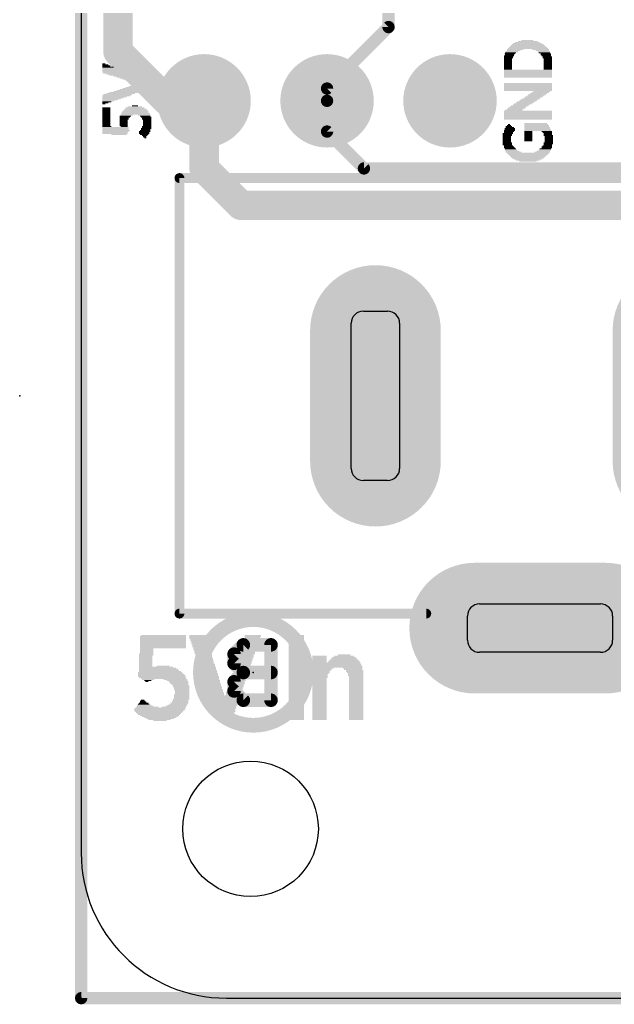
# Model space of a CAD drawing. Extents: x -1.3 to 65.2, y -0.1 to 30.9.
# Drawn here: x -1.27 to 11.01, y -0.13 to 20.22 of the extents above; entities that cross this region are included whole.
import ezdxf

# ---------------------------------------------------------------- set-up
doc = ezdxf.new("R2010")
doc.units = 0
for name, color, linetype in [('16', 132, 'CONTINUOUS'), ('17', 110, 'CONTINUOUS'), ('20', 40, 'CONTINUOUS'), ('200', 40, 'CONTINUOUS'), ('21', 40, 'CONTINUOUS'), ('22', 6, 'CONTINUOUS'), ('23', 53, 'CONTINUOUS'), ('24', 53, 'CONTINUOUS')]:
    doc.layers.add(name, color=color, linetype=linetype)

# ---------------------------------------------------------------- blocks, each defined once
blk = doc.blocks.new('ROUNDP')
at = {"const_width": 0.5}
blk.add_lwpolyline([(0, -0.25, 1), (0, 0.25, 1), (0, -0.25)], format="xyb", dxfattribs=at)
blk = doc.blocks.new('RECT')
blk.add_solid([(-0.5, -0.5), (0.5, -0.5), (-0.5, 0.5), (0.5, 0.5)])
blk = doc.blocks.new('LONGP100')
at = {"const_width": 1}
blk.add_lwpolyline([(-0.5, 0), (0.5, 0)], dxfattribs=at)
at = {"const_width": 0.5}
for points in [[(-0.5, 0.25, 1), (-0.5, -0.25)], [(0.5, -0.25, 1), (0.5, 0.25)]]:
    blk.add_lwpolyline(points, format="xyb", dxfattribs=at)

msp = doc.modelspace()

# ---------------------------------------------------------------- linework, layer by layer
at = {"layer": '16'}
for points, const_width in [([(0, 30.734), (0, 0)], 0.254), ([(0.762, 21.971), (0.762, 19.558)], 0.6096), ([(6.35, 21.844), (6.35, 20.066)], 0.254), ([(6.35, 20.066), (5.08, 18.796)], 0.254), ([(0.762, 19.558), (1.778, 18.542)], 0.6096), ([(5.08, 18.796), (5.08, 18.542)], 0.254), ([(1.778, 18.542), (2.54, 18.542)], 0.6096), ([(2.54, 18.542), (2.54, 17.145)], 0.6096), ([(5.08, 17.907), (5.08, 18.542)], 0.254), ([(5.842, 17.145), (5.08, 17.907)], 0.254), ([(2.54, 17.145), (3.302, 16.383)], 0.6096), ([(11.938, 17.145), (5.842, 17.145)], 0.254), ([(3.302, 16.383), (13.462, 16.383)], 0.6096), ([(0, 0), (65.024, 0)], 0.254)]:
    msp.add_lwpolyline(points, dxfattribs=dict(at, const_width=const_width))
for points, const_width in [([(6.3949, 20.0211, 1), (6.3051, 20.1109)], 0.127), ([(6.2865, 20.066, 1), (6.4135, 20.066)], 0.127), ([(0.8698, 19.6658, 1), (0.6542, 19.4502)], 0.3048), ([(0.6096, 19.558, 1), (0.9144, 19.558)], 0.3048), ([(5.1435, 18.796, 1), (5.0165, 18.796)], 0.127), ([(1.778, 18.6944, 1), (1.778, 18.3896)], 0.3048), ([(1.6702, 18.4342, 1), (1.8858, 18.6498)], 0.3048), ([(2.6924, 18.542, 1), (2.3876, 18.542)], 0.3048), ([(2.54, 18.3896, 1), (2.54, 18.6944)], 0.3048), ([(5.0351, 18.8409, 1), (5.1249, 18.7511)], 0.127), ([(5.1435, 18.542, 1), (5.0165, 18.542)], 0.127), ([(5.0165, 18.542, 1), (5.1435, 18.542)], 0.127), ([(5.1249, 17.9519, 1), (5.0351, 17.8621)], 0.127), ([(5.0165, 17.907, 1), (5.1435, 17.907)], 0.127), ([(2.6478, 17.2528, 1), (2.4322, 17.0372)], 0.3048), ([(2.3876, 17.145, 1), (2.6924, 17.145)], 0.3048), ([(5.842, 17.2085, 1), (5.842, 17.0815)], 0.127), ([(5.7971, 17.1001, 1), (5.8869, 17.1899)], 0.127), ([(3.302, 16.5354, 1), (3.302, 16.2306)], 0.3048), ([(3.1942, 16.2752, 1), (3.4098, 16.4908)], 0.3048), ([(0, 0.0635, 1), (0, -0.0635)], 0.127), ([(-0.0635, 0, 1), (0.0635, 0)], 0.127)]:
    msp.add_lwpolyline(points, format="xyb", dxfattribs=dict(at, const_width=const_width))
at = {"layer": '20'}
for p, q in [((0, 27.6604), (0, 3)), ((5.83, 14.196), (6.33, 14.196)), ((5.58, 10.946), (5.58, 13.946)), ((6.58, 13.946), (6.58, 10.946)), ((6.33, 10.696), (5.83, 10.696)), ((8.23, 8.146), (10.73, 8.146)), ((7.98, 7.396), (7.98, 7.896)), ((10.98, 7.896), (10.98, 7.396)), ((10.73, 7.146), (8.23, 7.146)), ((3, 0), (62, 0))]:
    msp.add_line(p, q, dxfattribs=at)
msp.add_circle((3.5, 3.5), 1.4, dxfattribs=at)
for centre, radius, start, end in [((5.83, 13.946), 0.25, 90, 180), ((6.33, 13.946), 0.25, 0, 90), ((5.83, 10.946), 0.25, 180, 270), ((6.33, 10.946), 0.25, 270, 0), ((8.23, 7.896), 0.25, 90, 180), ((10.73, 7.896), 0.25, 0, 90), ((8.23, 7.396), 0.25, 180, 270), ((10.73, 7.396), 0.25, 270, 0), ((3, 3), 3, 180, 270)]:
    msp.add_arc(centre, radius, start, end, dxfattribs=at)
at = {"layer": '21', "const_width": 0.2032}
for points in [[(2.03, 16.946), (12.93, 16.946)], [(2.03, 16.946), (2.03, 7.946)], [(2.03, 7.946), (7.13, 7.946)]]:
    msp.add_lwpolyline(points, dxfattribs=at)
at = {"layer": '21', "const_width": 0.1016}
for points in [[(2.03, 16.9968, 1), (2.03, 16.8952)], [(2.0808, 16.946, 1), (1.9792, 16.946)], [(2.03, 7.9968, 1), (2.03, 7.8952)], [(1.9792, 7.946, 1), (2.0808, 7.946)], [(7.13, 7.8952, 1), (7.13, 7.9968)]]:
    msp.add_lwpolyline(points, format="xyb", dxfattribs=at)
at = {"layer": '22'}
for points, const_width in [([(3.556, 5.6386, 1), (3.556, 7.8234, 1), (3.556, 5.6386)], 0.3048), ([(3.3498, 7.37, 1), (3.3498, 7.2303)], 0.1397), ([(3.3992, 7.2508, 1), (3.3004, 7.3496)], 0.1397), ([(3.9917, 7.3002, 1), (3.8519, 7.3002)], 0.1397), ([(3.9218, 7.2303, 1), (3.9218, 7.37)], 0.1397), ([(3.229, 7.1095, 1), (3.0893, 7.1095)], 0.1397), ([(3.1098, 7.1589, 1), (3.2085, 7.0601)], 0.1397), ([(3.2085, 6.9682, 1), (3.1098, 6.8695)], 0.1397), ([(3.0893, 6.9188, 1), (3.229, 6.9188)], 0.1397), ([(3.3498, 6.798, 1), (3.3498, 6.6583)], 0.1397), ([(3.3004, 6.6788, 1), (3.3992, 6.7776)], 0.1397), ([(3.3992, 6.6788, 1), (3.3004, 6.7776)], 0.1397), ([(3.9218, 6.6583, 1), (3.9218, 6.798)], 0.1397), ([(3.229, 6.5375, 1), (3.0893, 6.5375)], 0.1397), ([(3.1098, 6.5869, 1), (3.2085, 6.4881)], 0.1397), ([(3.2085, 6.3963, 1), (3.1098, 6.2975)], 0.1397), ([(3.0893, 6.3469, 1), (3.229, 6.3469)], 0.1397), ([(3.3498, 6.226, 1), (3.3498, 6.0864)], 0.1397), ([(3.3004, 6.1068, 1), (3.3992, 6.2056)], 0.1397), ([(3.8519, 6.1562, 1), (3.9917, 6.1562)], 0.1397), ([(3.9218, 6.0864, 1), (3.9218, 6.226)], 0.1397)]:
    msp.add_lwpolyline(points, format="xyb", dxfattribs=dict(at, const_width=const_width))
at = {"layer": '22', "const_width": 0.2794}
for points in [[(3.3498, 7.3002), (3.1592, 7.1095)], [(3.9218, 7.3002), (3.3498, 7.3002)], [(3.9218, 6.1562), (3.9218, 7.3002)], [(3.1592, 7.1095), (3.1592, 6.9188)], [(3.1592, 6.9188), (3.3498, 6.7282)], [(3.3498, 6.7282), (3.1592, 6.5375)], [(3.9218, 6.7282), (3.3498, 6.7282)], [(3.1592, 6.5375), (3.1592, 6.3469)], [(3.1592, 6.3469), (3.3498, 6.1562)], [(3.3498, 6.1562), (3.9218, 6.1562)]]:
    msp.add_lwpolyline(points, dxfattribs=at)
at = {"layer": '23'}
for p in [(5.08, 18.542), (-1.27, 12.446), (0, 0), (0, 0)]:
    msp.add_point(p, dxfattribs=at)
at = {"layer": '24'}
msp.add_point((3.556, 6.731), dxfattribs=at)

# ---------------------------------------------------------------- block references
at = {"layer": '17'}
for name, p, xscale, yscale, rotation in [('ROUNDP', (2.54, 18.542), 1.9304, 1.9304, 90), ('ROUNDP', (2.54, 18.542), 1.9304, 1.9304, 90), ('ROUNDP', (5.08, 18.542), 1.9304, 1.9304, 90), ('ROUNDP', (5.08, 18.542), 1.9304, 1.9304, 90), ('ROUNDP', (7.62, 18.542), 1.9304, 1.9304, 90), ('ROUNDP', (7.62, 18.542), 1.9304, 1.9304, 90), ('LONGP100', (6.08, 12.446), 2.7, 2.7, 270), ('LONGP100', (6.08, 12.446), 2.7, 2.7, 270), ('LONGP100', (12.33, 12.446), 2.7, 2.7, 270), ('LONGP100', (12.33, 12.446), 2.7, 2.7, 270)]:
    msp.add_blockref(name, p, dxfattribs=dict(at, xscale=xscale, yscale=yscale, rotation=rotation))
at = {"layer": '17', "xscale": 2.7, "yscale": 2.7}
msp.add_blockref('LONGP100', (9.48, 7.646), dxfattribs=at)
msp.add_blockref('LONGP100', (9.48, 7.646), dxfattribs=at)
at = {"layer": '200'}
for p, xscale, yscale in [((9.2189, 19.7273), 0.5918, 0.0211), ((9.2177, 19.7485), 0.508, 0.0213), ((9.2291, 19.7697), 0.4039, 0.0211), ((9.2177, 19.7908), 0.254, 0.0211), ((8.8697, 19.5368), 0.2337, 0.0211), ((8.9002, 19.558), 0.254, 0.0213), ((8.9649, 19.6003), 0.3378, 0.0211), ((8.9332, 19.5792), 0.2743, 0.0211), ((9.2291, 19.6215), 0.8255, 0.0213), ((9.2291, 19.6427), 0.7849, 0.0211), ((9.2291, 19.6638), 0.7391, 0.0211), ((9.2291, 19.685), 0.6985, 0.0213), ((9.2291, 19.7062), 0.6579, 0.0211), ((9.4932, 19.6003), 0.3378, 0.0211), ((9.525, 19.5792), 0.2743, 0.0211), ((9.558, 19.558), 0.254, 0.0213), ((9.5682, 19.5368), 0.2337, 0.0211), ((8.8379, 19.4733), 0.2108, 0.0211), ((8.8278, 19.4522), 0.1905, 0.0211), ((8.8278, 19.431), 0.1905, 0.0213), ((8.8163, 19.4098), 0.1676, 0.0211), ((8.8163, 19.3887), 0.1676, 0.0211), ((8.8163, 19.3675), 0.1676, 0.0213), ((8.8163, 19.3463), 0.1676, 0.0211), ((8.8163, 19.3252), 0.1676, 0.0211), ((8.8582, 19.5157), 0.2108, 0.0211), ((8.8481, 19.4945), 0.1905, 0.0213), ((9.5999, 19.5157), 0.2108, 0.0211), ((9.5999, 19.4945), 0.2108, 0.0213), ((9.6101, 19.4733), 0.1905, 0.0211), ((9.6304, 19.4522), 0.1905, 0.0211), ((9.6304, 19.431), 0.1905, 0.0213), ((9.6418, 19.4098), 0.1676, 0.0211), ((9.6418, 19.3887), 0.1676, 0.0211), ((9.6418, 19.3675), 0.1676, 0.0213), ((9.6418, 19.3463), 0.1676, 0.0211), ((9.6418, 19.3252), 0.1676, 0.0211), ((0.4978, 19.2828), 0.127, 0.0211), ((0.5194, 19.2617), 0.1702, 0.0211), ((0.5829, 19.2193), 0.2972, 0.0211), ((0.6134, 19.1982), 0.3581, 0.0211), ((0.6464, 19.177), 0.4242, 0.0213), ((0.4661, 19.304), 0.0635, 0.0213), ((0.5512, 19.2405), 0.2337, 0.0213), ((0.6782, 19.1558), 0.4877, 0.0211), ((0.7087, 19.1347), 0.5486, 0.0211), ((8.8163, 19.304), 0.1676, 0.0213), ((8.8163, 19.2828), 0.1676, 0.0211), ((8.8163, 19.2617), 0.1676, 0.0211), ((8.8163, 19.2405), 0.1676, 0.0213), ((8.8163, 19.2193), 0.1676, 0.0211), ((8.8163, 19.1982), 0.1676, 0.0211), ((9.2291, 19.177), 0.9931, 0.0213), ((9.2291, 19.1558), 0.9931, 0.0211), ((9.2291, 19.1347), 0.9931, 0.0211), ((9.6418, 19.304), 0.1676, 0.0213), ((9.6418, 19.2828), 0.1676, 0.0211), ((9.6418, 19.2617), 0.1676, 0.0211), ((9.6418, 19.2405), 0.1676, 0.0213), ((9.6418, 19.2193), 0.1676, 0.0211), ((9.6418, 19.1982), 0.1676, 0.0211), ((0.7518, 19.1135), 0.5944, 0.0213), ((0.8153, 19.0923), 0.5944, 0.0211), ((0.8788, 19.0712), 0.5944, 0.0211), ((0.9538, 19.05), 0.5715, 0.0213), ((1.0058, 19.0288), 0.5486, 0.0211), ((1.0681, 19.0077), 0.5512, 0.0211), ((1.1328, 18.9865), 0.5486, 0.0213), ((1.1862, 18.9653), 0.5283, 0.0211), ((1.2167, 18.9442), 0.4674, 0.0211), ((1.2497, 18.923), 0.4013, 0.0213), ((9.2291, 19.1135), 0.9931, 0.0213), ((9.2291, 19.0923), 0.9931, 0.0211), ((9.2291, 19.0712), 0.9931, 0.0211), ((9.2291, 19.05), 0.9931, 0.0213), ((9.2291, 19.0288), 0.9931, 0.0211), ((0.8788, 18.7113), 0.5944, 0.0211), ((0.9538, 18.7325), 0.5715, 0.0213), ((1.0173, 18.7537), 0.5715, 0.0211), ((1.0795, 18.7748), 0.574, 0.0211), ((1.1443, 18.796), 0.5715, 0.0213), ((1.1862, 18.8172), 0.5283, 0.0211), ((1.2167, 18.8383), 0.4674, 0.0211), ((1.2497, 18.8595), 0.4013, 0.0213), ((1.2814, 18.9018), 0.3378, 0.0211), ((1.2814, 18.8807), 0.3378, 0.0211), ((9.2291, 18.9018), 0.9931, 0.0211), ((9.2291, 18.8807), 0.9931, 0.0211), ((9.2291, 18.8595), 0.9931, 0.0213), ((9.2291, 18.8383), 0.9931, 0.0211), ((9.2291, 18.8172), 0.9931, 0.0211), ((9.2291, 18.796), 0.9931, 0.0213), ((9.2291, 18.7748), 0.9931, 0.0211), ((9.2291, 18.7537), 0.9931, 0.0211), ((9.4831, 18.7113), 0.3581, 0.0211), ((9.5148, 18.7325), 0.3404, 0.0213), ((0.7201, 18.6478), 0.5715, 0.0211), ((0.6883, 18.6267), 0.508, 0.0211), ((0.6566, 18.6055), 0.4445, 0.0213), ((0.6248, 18.5843), 0.381, 0.0211), ((0.5931, 18.5632), 0.3175, 0.0211), ((0.5613, 18.542), 0.254, 0.0213), ((0.5296, 18.5208), 0.1905, 0.0211), ((0.7518, 18.669), 0.5944, 0.0213), ((0.8153, 18.6902), 0.5944, 0.0211), ((9.1872, 18.5208), 0.3607, 0.0211), ((9.2291, 18.542), 0.3581, 0.0213), ((9.2507, 18.5632), 0.3607, 0.0211), ((9.2926, 18.5843), 0.3581, 0.0211), ((9.3243, 18.6055), 0.3404, 0.0213), ((9.3561, 18.6267), 0.3581, 0.0211), ((9.3878, 18.6478), 0.3404, 0.0211), ((9.4196, 18.669), 0.3581, 0.0213), ((9.4513, 18.6902), 0.3404, 0.0211), ((0.4978, 18.4997), 0.127, 0.0211), ((0.5194, 18.3938), 0.1702, 0.0211), ((0.5194, 18.3727), 0.1702, 0.0211), ((0.5194, 18.3515), 0.1702, 0.0213), ((0.5194, 18.3303), 0.1702, 0.0211), ((0.5194, 18.3092), 0.1702, 0.0211), ((0.4661, 18.4785), 0.0635, 0.0213), ((1.1113, 18.3092), 0.5512, 0.0211), ((1.1227, 18.3303), 0.5283, 0.0211), ((1.1227, 18.3515), 0.4877, 0.0213), ((1.1214, 18.3727), 0.4445, 0.0211), ((1.1125, 18.3938), 0.381, 0.0211), ((1.1113, 18.415), 0.2972, 0.0213), ((1.1125, 18.4362), 0.127, 0.0211), ((9.2291, 18.3303), 0.9931, 0.0211), ((9.2291, 18.3092), 0.9931, 0.0211), ((8.9332, 18.3515), 0.3607, 0.0213), ((8.9649, 18.3727), 0.3378, 0.0211), ((8.9967, 18.3938), 0.3607, 0.0211), ((9.0284, 18.415), 0.3378, 0.0213), ((9.0602, 18.4362), 0.3607, 0.0211), ((9.0919, 18.4573), 0.3378, 0.0211), ((9.1237, 18.4785), 0.3607, 0.0213), ((9.1656, 18.4997), 0.3581, 0.0211), ((0.5194, 18.288), 0.1702, 0.0213), ((0.5194, 18.2668), 0.1702, 0.0211), ((0.5194, 18.2457), 0.1702, 0.0211), ((0.5194, 18.2245), 0.1702, 0.0213), ((0.5194, 18.2033), 0.1702, 0.0211), ((0.5194, 18.1822), 0.1702, 0.0211), ((0.5194, 18.161), 0.1702, 0.0213), ((0.5194, 18.1398), 0.1702, 0.0211), ((0.5194, 18.1187), 0.1702, 0.0211), ((0.5194, 18.0975), 0.1702, 0.0213), ((0.9093, 18.2245), 0.2337, 0.0213), ((0.8992, 18.2033), 0.2134, 0.0211), ((0.8877, 18.1822), 0.1905, 0.0211), ((0.8877, 18.161), 0.1905, 0.0213), ((0.8776, 18.1398), 0.1702, 0.0211), ((0.8776, 18.1187), 0.1702, 0.0211), ((0.8776, 18.0975), 0.1702, 0.0213), ((0.9423, 18.2457), 0.254, 0.0211), ((1.1227, 18.2668), 0.6147, 0.0211), ((1.1214, 18.288), 0.5715, 0.0213), ((1.303, 18.2457), 0.254, 0.0211), ((1.3233, 18.2245), 0.2134, 0.0213), ((1.3449, 18.2033), 0.2108, 0.0211), ((1.3551, 18.1822), 0.1905, 0.0211), ((1.3551, 18.161), 0.1905, 0.0213), ((1.3653, 18.1398), 0.1702, 0.0211), ((1.3653, 18.1187), 0.1702, 0.0211), ((1.3653, 18.0975), 0.1702, 0.0213), ((9.2291, 18.288), 0.9931, 0.0213), ((9.2291, 18.2668), 0.9931, 0.0211), ((9.2291, 18.2457), 0.9931, 0.0211), ((9.2291, 18.2245), 0.9931, 0.0213), ((9.2291, 18.2033), 0.9931, 0.0211), ((9.2291, 18.1822), 0.9931, 0.0211), ((9.2291, 18.161), 0.9931, 0.0213), ((0.5194, 18.0763), 0.1702, 0.0211), ((0.5194, 18.0552), 0.1702, 0.0211), ((0.5194, 18.034), 0.1702, 0.0213), ((0.5296, 18.0128), 0.1905, 0.0211), ((0.7201, 17.9282), 0.5715, 0.0211), ((0.7087, 17.9917), 0.5486, 0.0211), ((0.7087, 17.9705), 0.5486, 0.0213), ((0.7087, 17.9493), 0.5486, 0.0211), ((0.7087, 17.907), 0.5486, 0.0213), ((0.8776, 18.0763), 0.1702, 0.0211), ((0.8776, 18.0552), 0.1702, 0.0211), ((0.8776, 18.034), 0.1702, 0.0213), ((0.889, 18.0128), 0.1473, 0.0211), ((1.3132, 17.907), 0.2337, 0.0213), ((1.3233, 17.9282), 0.2134, 0.0211), ((1.3449, 17.9705), 0.2108, 0.0213), ((1.3348, 17.9493), 0.1905, 0.0211), ((1.3551, 18.0128), 0.1905, 0.0211), ((1.3551, 17.9917), 0.1905, 0.0211), ((1.3653, 18.0763), 0.1702, 0.0211), ((1.3653, 18.0552), 0.1702, 0.0211), ((1.3653, 18.034), 0.1702, 0.0213), ((8.8481, 17.9282), 0.2311, 0.0211), ((8.8379, 17.907), 0.2108, 0.0213), ((8.8582, 17.9705), 0.2108, 0.0213), ((8.8582, 17.9493), 0.2108, 0.0211), ((8.8582, 17.9917), 0.1702, 0.0211), ((8.8367, 18.0128), 0.127, 0.0211), ((8.8379, 18.034), 0.0838, 0.0213), ((8.8379, 18.0552), 0.0432, 0.0211), ((9.3878, 18.0763), 0.4674, 0.0211), ((9.398, 18.0552), 0.4877, 0.0211), ((9.4082, 18.034), 0.508, 0.0213), ((9.4082, 18.0128), 0.508, 0.0211), ((9.4196, 17.9917), 0.5309, 0.0211), ((9.4196, 17.9705), 0.5309, 0.0213), ((9.4298, 17.9493), 0.5512, 0.0211), ((9.4298, 17.9282), 0.5512, 0.0211), ((9.2393, 17.907), 0.1702, 0.0213), ((9.6203, 17.907), 0.2108, 0.0213), ((0.6985, 17.8858), 0.5283, 0.0211), ((0.6985, 17.8647), 0.5283, 0.0211), ((0.7836, 17.8435), 0.3175, 0.0213), ((1.3017, 17.8858), 0.2108, 0.0211), ((1.3017, 17.8647), 0.2108, 0.0211), ((1.3017, 17.8435), 0.1702, 0.0213), ((1.3132, 17.8223), 0.1067, 0.0211), ((1.3119, 17.8012), 0.0635, 0.0211), ((1.3233, 17.78), 0.0406, 0.0213), ((8.8163, 17.8647), 0.2134, 0.0211), ((8.8049, 17.8435), 0.1905, 0.0213), ((8.8049, 17.8223), 0.1905, 0.0211), ((8.7948, 17.8012), 0.1702, 0.0211), ((8.7948, 17.78), 0.1702, 0.0213), ((8.7948, 17.7588), 0.1702, 0.0211), ((8.7948, 17.7377), 0.1702, 0.0211), ((8.7948, 17.7165), 0.1702, 0.0213), ((8.7948, 17.6953), 0.1702, 0.0211), ((8.8278, 17.8858), 0.1905, 0.0211), ((9.2393, 17.8858), 0.1702, 0.0211), ((9.2393, 17.8647), 0.1702, 0.0211), ((9.2393, 17.8435), 0.1702, 0.0213), ((9.2393, 17.8223), 0.1702, 0.0211), ((9.2393, 17.8012), 0.1702, 0.0211), ((9.2393, 17.78), 0.1702, 0.0213), ((9.2393, 17.7588), 0.1702, 0.0211), ((9.2393, 17.7377), 0.1702, 0.0211), ((9.2393, 17.7165), 0.1702, 0.0213), ((9.6304, 17.8858), 0.1905, 0.0211), ((9.6418, 17.8647), 0.1676, 0.0211), ((9.6418, 17.8435), 0.1676, 0.0213), ((9.6533, 17.8223), 0.1905, 0.0211), ((9.6634, 17.8012), 0.1702, 0.0211), ((9.6634, 17.78), 0.1702, 0.0213), ((9.6634, 17.7588), 0.1702, 0.0211), ((9.6634, 17.7377), 0.1702, 0.0211), ((9.6634, 17.7165), 0.1702, 0.0213), ((9.6634, 17.6953), 0.1702, 0.0211), ((8.8049, 17.6742), 0.1905, 0.0211), ((8.8049, 17.653), 0.1905, 0.0213), ((8.8049, 17.6318), 0.1905, 0.0211), ((8.8278, 17.6107), 0.1905, 0.0211), ((8.8379, 17.5895), 0.2108, 0.0213), ((8.8481, 17.5683), 0.2311, 0.0211), ((8.8798, 17.526), 0.254, 0.0213), ((8.8697, 17.5472), 0.2337, 0.0211), ((8.9116, 17.5048), 0.2769, 0.0211), ((9.5466, 17.5048), 0.2769, 0.0211), ((9.5783, 17.526), 0.254, 0.0213), ((9.5885, 17.5472), 0.2337, 0.0211), ((9.6203, 17.5895), 0.2108, 0.0213), ((9.6203, 17.5683), 0.2108, 0.0211), ((9.6304, 17.6107), 0.1905, 0.0211), ((9.6533, 17.6742), 0.1905, 0.0211), ((9.6533, 17.653), 0.1905, 0.0213), ((9.6418, 17.6318), 0.1676, 0.0211), ((8.9319, 17.4837), 0.3175, 0.0211), ((9.2291, 17.4625), 0.8661, 0.0213), ((9.2291, 17.4413), 0.8255, 0.0211), ((9.2291, 17.4202), 0.7849, 0.0211), ((9.2291, 17.399), 0.7391, 0.0213), ((9.2291, 17.3778), 0.6985, 0.0211), ((9.2291, 17.3567), 0.6579, 0.0211), ((9.2291, 17.3355), 0.5715, 0.0213), ((9.2291, 17.3143), 0.4851, 0.0211), ((9.2291, 17.2932), 0.3581, 0.0211), ((9.5263, 17.4837), 0.3175, 0.0211), ((1.6929, 7.4718), 0.9525, 0.0211), ((1.6929, 7.4507), 0.9525, 0.0211), ((1.6929, 7.4295), 0.9525, 0.0213), ((1.6929, 7.4083), 0.9525, 0.0211), ((1.6929, 7.3872), 0.9525, 0.0211), ((1.6929, 7.366), 0.9525, 0.0213), ((1.6929, 7.3448), 0.9525, 0.0211), ((1.6929, 7.3237), 0.9525, 0.0211), ((1.7043, 7.493), 0.9296, 0.0213), ((2.4028, 7.493), 0.3404, 0.0213), ((2.4028, 7.4718), 0.3404, 0.0211), ((2.4028, 7.4507), 0.3404, 0.0211), ((2.4028, 7.4295), 0.3404, 0.0213), ((2.4244, 7.4083), 0.3378, 0.0211), ((2.4244, 7.3872), 0.3378, 0.0211), ((2.4447, 7.3448), 0.3378, 0.0211), ((2.4447, 7.3237), 0.3378, 0.0211), ((2.4346, 7.366), 0.3175, 0.0213), ((3.5039, 7.366), 0.3378, 0.0213), ((3.5039, 7.3448), 0.3378, 0.0211), ((3.4938, 7.3237), 0.3175, 0.0211), ((3.5243, 7.4295), 0.3378, 0.0213), ((3.5243, 7.4083), 0.3378, 0.0211), ((3.5141, 7.3872), 0.3175, 0.0211), ((3.5458, 7.493), 0.3404, 0.0213), ((3.5458, 7.4718), 0.3404, 0.0211), ((3.5344, 7.4507), 0.3175, 0.0211), ((4.4463, 7.493), 0.3175, 0.0213), ((4.4463, 7.4718), 0.3175, 0.0211), ((4.4463, 7.4507), 0.3175, 0.0211), ((4.4463, 7.4295), 0.3175, 0.0213), ((4.4463, 7.4083), 0.3175, 0.0211), ((4.4463, 7.3872), 0.3175, 0.0211), ((4.4463, 7.366), 0.3175, 0.0213), ((4.4463, 7.3448), 0.3175, 0.0211), ((4.4463, 7.3237), 0.3175, 0.0211), ((1.3449, 7.112), 0.2972, 0.0213), ((1.6929, 7.3025), 0.9525, 0.0213), ((1.6929, 7.2813), 0.9525, 0.0211), ((1.6929, 7.2602), 0.9525, 0.0211), ((1.6929, 7.239), 0.9525, 0.0213), ((1.3551, 7.2178), 0.2769, 0.0211), ((1.3551, 7.1967), 0.2769, 0.0211), ((1.3551, 7.1755), 0.2769, 0.0213), ((1.3551, 7.1543), 0.2769, 0.0211), ((1.3551, 7.1332), 0.2769, 0.0211), ((2.4549, 7.3025), 0.3175, 0.0213), ((2.4663, 7.2813), 0.3404, 0.0211), ((2.4663, 7.2602), 0.3404, 0.0211), ((2.4778, 7.239), 0.3175, 0.0213), ((2.4879, 7.2178), 0.3378, 0.0211), ((2.4879, 7.1967), 0.3378, 0.0211), ((2.4981, 7.1755), 0.3175, 0.0213), ((2.5083, 7.1543), 0.3378, 0.0211), ((2.5083, 7.1332), 0.3378, 0.0211), ((2.5184, 7.112), 0.3175, 0.0213), ((3.4404, 7.1755), 0.3378, 0.0213), ((3.4303, 7.1543), 0.3175, 0.0211), ((3.4303, 7.1332), 0.3175, 0.0211), ((3.4303, 7.112), 0.3175, 0.0213), ((3.4607, 7.239), 0.3378, 0.0213), ((3.4506, 7.2178), 0.3175, 0.0211), ((3.4506, 7.1967), 0.3175, 0.0211), ((3.4823, 7.3025), 0.3404, 0.0213), ((3.4709, 7.2813), 0.3175, 0.0211), ((3.4709, 7.2602), 0.3175, 0.0211), ((4.4463, 7.3025), 0.3175, 0.0213), ((4.4463, 7.2813), 0.3175, 0.0211), ((4.4463, 7.2602), 0.3175, 0.0211), ((4.4463, 7.239), 0.3175, 0.0213), ((4.4463, 7.2178), 0.3175, 0.0211), ((4.4463, 7.1967), 0.3175, 0.0211), ((4.4463, 7.1755), 0.3175, 0.0213), ((4.4463, 7.1543), 0.3175, 0.0211), ((4.4463, 7.1332), 0.3175, 0.0211), ((4.4463, 7.112), 0.3175, 0.0213), ((1.3449, 7.0908), 0.2972, 0.0211), ((1.3335, 7.0697), 0.2743, 0.0211), ((1.3335, 7.0485), 0.2743, 0.0213), ((1.3335, 7.0273), 0.2743, 0.0211), ((1.3335, 7.0062), 0.2743, 0.0211), ((1.3335, 6.985), 0.2743, 0.0213), ((1.3335, 6.9638), 0.2743, 0.0211), ((1.3335, 6.9427), 0.2743, 0.0211), ((1.3335, 6.9215), 0.2743, 0.0213), ((2.5298, 7.0908), 0.3404, 0.0211), ((2.5298, 7.0697), 0.3404, 0.0211), ((2.5514, 7.0273), 0.3378, 0.0211), ((2.5514, 7.0062), 0.3378, 0.0211), ((2.5413, 7.0485), 0.3175, 0.0213), ((2.5616, 6.985), 0.3175, 0.0213), ((2.5718, 6.9638), 0.3378, 0.0211), ((2.5718, 6.9427), 0.3378, 0.0211), ((2.5819, 6.9215), 0.3175, 0.0213), ((3.3668, 6.9638), 0.3175, 0.0211), ((3.3668, 6.9427), 0.3175, 0.0211), ((3.3668, 6.9215), 0.3175, 0.0213), ((3.3871, 7.0273), 0.3175, 0.0211), ((3.3871, 7.0062), 0.3175, 0.0211), ((3.3871, 6.985), 0.3175, 0.0213), ((3.4074, 7.0908), 0.3175, 0.0211), ((3.4074, 7.0697), 0.3175, 0.0211), ((3.4074, 7.0485), 0.3175, 0.0213), ((4.4463, 7.0908), 0.3175, 0.0211), ((4.4463, 7.0697), 0.3175, 0.0211), ((4.4463, 7.0485), 0.3175, 0.0213), ((4.4463, 7.0273), 0.3175, 0.0211), ((4.4463, 7.0062), 0.3175, 0.0211), ((4.4463, 6.985), 0.3175, 0.0213), ((4.4463, 6.9638), 0.3175, 0.0211), ((4.4463, 6.9427), 0.3175, 0.0211), ((4.4463, 6.9215), 0.3175, 0.0213), ((4.9213, 7.0697), 0.2972, 0.0211), ((4.9213, 7.0485), 0.2972, 0.0213), ((4.9213, 7.0273), 0.2972, 0.0211), ((4.9213, 7.0062), 0.2972, 0.0211), ((4.9213, 6.985), 0.2972, 0.0213), ((4.9213, 6.9638), 0.2972, 0.0211), ((4.9213, 6.9427), 0.2972, 0.0211), ((5.2705, 6.9215), 0.9957, 0.0213), ((5.4293, 6.9427), 0.6782, 0.0211), ((5.4305, 6.9638), 0.635, 0.0211), ((5.4293, 6.985), 0.5918, 0.0213), ((5.4293, 7.0062), 0.5512, 0.0211), ((5.4305, 7.0273), 0.508, 0.0211), ((5.4293, 7.0485), 0.4648, 0.0213), ((5.4305, 7.0697), 0.381, 0.0211), ((5.4305, 7.0908), 0.254, 0.0211), ((1.6408, 6.7098), 0.9296, 0.0211), ((1.6307, 6.731), 0.9093, 0.0213), ((1.3335, 6.9003), 0.2743, 0.0211), ((1.3335, 6.8792), 0.2743, 0.0211), ((1.3335, 6.858), 0.2743, 0.0213), ((1.5773, 6.8157), 0.762, 0.0211), ((1.5989, 6.7945), 0.8052, 0.0213), ((1.5456, 6.8368), 0.6985, 0.0211), ((1.6091, 6.7733), 0.8255, 0.0211), ((1.6307, 6.7522), 0.8687, 0.0211), ((1.6942, 6.858), 0.2743, 0.0213), ((2.5933, 6.9003), 0.3404, 0.0211), ((2.5933, 6.8792), 0.3404, 0.0211), ((2.6149, 6.8368), 0.3378, 0.0211), ((2.6048, 6.858), 0.3175, 0.0213), ((2.6251, 6.8157), 0.3175, 0.0211), ((2.6251, 6.7945), 0.3175, 0.0213), ((2.6353, 6.7733), 0.3378, 0.0211), ((2.6568, 6.7098), 0.3404, 0.0211), ((2.6454, 6.7522), 0.3175, 0.0211), ((2.6454, 6.731), 0.3175, 0.0213), ((3.2804, 6.7098), 0.3175, 0.0211), ((3.3033, 6.7733), 0.3175, 0.0211), ((3.3033, 6.7522), 0.3175, 0.0211), ((3.3033, 6.731), 0.3175, 0.0213), ((3.3236, 6.8368), 0.3175, 0.0211), ((3.3236, 6.8157), 0.3175, 0.0211), ((3.3236, 6.7945), 0.3175, 0.0213), ((3.3439, 6.9003), 0.3175, 0.0211), ((3.3439, 6.8792), 0.3175, 0.0211), ((3.3439, 6.858), 0.3175, 0.0213), ((4.4463, 6.9003), 0.3175, 0.0211), ((4.4463, 6.8792), 0.3175, 0.0211), ((4.4463, 6.858), 0.3175, 0.0213), ((4.4463, 6.8368), 0.3175, 0.0211), ((4.4463, 6.8157), 0.3175, 0.0211), ((4.4463, 6.7945), 0.3175, 0.0213), ((4.4463, 6.7733), 0.3175, 0.0211), ((4.4463, 6.7522), 0.3175, 0.0211), ((4.4463, 6.731), 0.3175, 0.0213), ((4.4463, 6.7098), 0.3175, 0.0211), ((5.2921, 6.858), 1.0389, 0.0213), ((5.2921, 6.8368), 1.0389, 0.0211), ((4.9746, 6.7945), 0.4039, 0.0213), ((4.9428, 6.7098), 0.3404, 0.0211), ((5.2807, 6.9003), 1.016, 0.0211), ((5.2807, 6.8792), 1.016, 0.0211), ((4.9949, 6.8157), 0.4445, 0.0211), ((4.9632, 6.7733), 0.381, 0.0211), ((4.953, 6.7522), 0.3607, 0.0211), ((4.953, 6.731), 0.3607, 0.0213), ((5.6096, 6.8157), 0.4039, 0.0211), ((5.621, 6.7945), 0.381, 0.0213), ((5.6515, 6.7733), 0.3607, 0.0211), ((5.6515, 6.7522), 0.3607, 0.0211), ((5.6629, 6.731), 0.3378, 0.0213), ((5.6731, 6.7098), 0.3175, 0.0211), ((1.6624, 6.6675), 0.9728, 0.0213), ((1.6624, 6.6463), 0.9728, 0.0211), ((1.6523, 6.6887), 0.9525, 0.0211), ((1.6828, 6.6252), 0.9728, 0.0211), ((1.7043, 6.604), 0.9296, 0.0213), ((1.3868, 6.5828), 0.254, 0.0211), ((1.3767, 6.5617), 0.1473, 0.0211), ((1.3551, 6.5405), 0.0635, 0.0213), ((1.9482, 6.5828), 0.4877, 0.0211), ((1.9799, 6.5617), 0.4242, 0.0211), ((2.0117, 6.5405), 0.4013, 0.0213), ((2.0218, 6.5193), 0.381, 0.0211), ((2.6683, 6.6887), 0.3175, 0.0211), ((2.6683, 6.6675), 0.3175, 0.0213), ((2.6784, 6.6463), 0.3378, 0.0211), ((2.6886, 6.6252), 0.3175, 0.0211), ((2.6886, 6.604), 0.3175, 0.0213), ((2.6886, 6.5828), 0.3175, 0.0211), ((2.7089, 6.5617), 0.3175, 0.0211), ((2.7089, 6.5405), 0.3175, 0.0213), ((2.7089, 6.5193), 0.3175, 0.0211), ((3.2169, 6.5193), 0.3175, 0.0211), ((3.2398, 6.5828), 0.3175, 0.0211), ((3.2398, 6.5617), 0.3175, 0.0211), ((3.2283, 6.5405), 0.2946, 0.0213), ((3.2601, 6.6463), 0.3175, 0.0211), ((3.2601, 6.6252), 0.3175, 0.0211), ((3.2601, 6.604), 0.3175, 0.0213), ((3.2804, 6.6887), 0.3175, 0.0211), ((3.2804, 6.6675), 0.3175, 0.0213), ((4.4463, 6.6887), 0.3175, 0.0211), ((4.4463, 6.6675), 0.3175, 0.0213), ((4.4463, 6.6463), 0.3175, 0.0211), ((4.4463, 6.6252), 0.3175, 0.0211), ((4.4463, 6.604), 0.3175, 0.0213), ((4.4463, 6.5828), 0.3175, 0.0211), ((4.4463, 6.5617), 0.3175, 0.0211), ((4.4463, 6.5405), 0.3175, 0.0213), ((4.4463, 6.5193), 0.3175, 0.0211), ((4.9314, 6.6887), 0.3175, 0.0211), ((4.9314, 6.6675), 0.3175, 0.0213), ((4.9314, 6.6463), 0.3175, 0.0211), ((4.9314, 6.6252), 0.3175, 0.0211), ((4.9213, 6.604), 0.2972, 0.0213), ((4.9213, 6.5828), 0.2972, 0.0211), ((4.9213, 6.5617), 0.2972, 0.0211), ((4.9213, 6.5405), 0.2972, 0.0213), ((4.9213, 6.5193), 0.2972, 0.0211), ((5.6731, 6.6887), 0.3175, 0.0211), ((5.6731, 6.6675), 0.3175, 0.0213), ((5.6833, 6.6463), 0.2972, 0.0211), ((5.6833, 6.6252), 0.2972, 0.0211), ((5.6833, 6.604), 0.2972, 0.0213), ((5.6833, 6.5828), 0.2972, 0.0211), ((5.6833, 6.5617), 0.2972, 0.0211), ((5.6833, 6.5405), 0.2972, 0.0213), ((5.6833, 6.5193), 0.2972, 0.0211), ((2.032, 6.4982), 0.3607, 0.0211), ((2.0434, 6.477), 0.3378, 0.0213), ((2.0638, 6.4558), 0.3378, 0.0211), ((2.0638, 6.4347), 0.3378, 0.0211), ((2.0739, 6.4135), 0.3175, 0.0213), ((2.0739, 6.3923), 0.3175, 0.0211), ((2.0739, 6.3712), 0.3175, 0.0211), ((2.0841, 6.35), 0.2972, 0.0213), ((2.0841, 6.3288), 0.2972, 0.0211), ((2.0841, 6.3077), 0.2972, 0.0211), ((2.7318, 6.4982), 0.3175, 0.0211), ((2.7318, 6.477), 0.3175, 0.0213), ((2.7318, 6.4558), 0.3175, 0.0211), ((2.7521, 6.4347), 0.3175, 0.0211), ((2.7521, 6.4135), 0.3175, 0.0213), ((2.7521, 6.3923), 0.3175, 0.0211), ((2.7724, 6.3712), 0.3175, 0.0211), ((2.7724, 6.35), 0.3175, 0.0213), ((2.7724, 6.3288), 0.3175, 0.0211), ((2.7953, 6.3077), 0.3175, 0.0211), ((3.1534, 6.3288), 0.3175, 0.0211), ((3.1534, 6.3077), 0.3175, 0.0211), ((3.1763, 6.3923), 0.3175, 0.0211), ((3.1763, 6.3712), 0.3175, 0.0211), ((3.1648, 6.35), 0.2946, 0.0213), ((3.1864, 6.4135), 0.2972, 0.0213), ((3.1966, 6.4558), 0.3175, 0.0211), ((3.1966, 6.4347), 0.3175, 0.0211), ((3.2169, 6.4982), 0.3175, 0.0211), ((3.2067, 6.477), 0.2972, 0.0213), ((4.4463, 6.4982), 0.3175, 0.0211), ((4.4463, 6.477), 0.3175, 0.0213), ((4.4463, 6.4558), 0.3175, 0.0211), ((4.4463, 6.4347), 0.3175, 0.0211), ((4.4463, 6.4135), 0.3175, 0.0213), ((4.4463, 6.3923), 0.3175, 0.0211), ((4.4463, 6.3712), 0.3175, 0.0211), ((4.4463, 6.35), 0.3175, 0.0213), ((4.4463, 6.3288), 0.3175, 0.0211), ((4.4463, 6.3077), 0.3175, 0.0211), ((4.9213, 6.4982), 0.2972, 0.0211), ((4.9213, 6.477), 0.2972, 0.0213), ((4.9213, 6.4558), 0.2972, 0.0211), ((4.9213, 6.4347), 0.2972, 0.0211), ((4.9213, 6.4135), 0.2972, 0.0213), ((4.9213, 6.3923), 0.2972, 0.0211), ((4.9213, 6.3712), 0.2972, 0.0211), ((4.9213, 6.35), 0.2972, 0.0213), ((4.9213, 6.3288), 0.2972, 0.0211), ((4.9213, 6.3077), 0.2972, 0.0211), ((5.6833, 6.4982), 0.2972, 0.0211), ((5.6833, 6.477), 0.2972, 0.0213), ((5.6833, 6.4558), 0.2972, 0.0211), ((5.6833, 6.4347), 0.2972, 0.0211), ((5.6833, 6.4135), 0.2972, 0.0213), ((5.6833, 6.3923), 0.2972, 0.0211), ((5.6833, 6.3712), 0.2972, 0.0211), ((5.6833, 6.35), 0.2972, 0.0213), ((5.6833, 6.3288), 0.2972, 0.0211), ((5.6833, 6.3077), 0.2972, 0.0211), ((1.2916, 6.096), 0.1905, 0.0213), ((1.27, 6.1383), 0.1067, 0.0211), ((1.2802, 6.1172), 0.127, 0.0211), ((1.2713, 6.1595), 0.0635, 0.0213), ((2.032, 6.096), 0.3607, 0.0213), ((2.0434, 6.1383), 0.3378, 0.0211), ((2.0434, 6.1172), 0.3378, 0.0211), ((2.0536, 6.1595), 0.3175, 0.0213), ((2.0638, 6.1807), 0.3378, 0.0211), ((2.0739, 6.2653), 0.3175, 0.0211), ((2.0739, 6.2442), 0.3175, 0.0211), ((2.0739, 6.223), 0.3175, 0.0213), ((2.0739, 6.2018), 0.3175, 0.0211), ((2.0841, 6.2865), 0.2972, 0.0213), ((2.7953, 6.2865), 0.3175, 0.0213), ((2.7953, 6.2653), 0.3175, 0.0211), ((2.9743, 6.2442), 0.635, 0.0211), ((2.9642, 6.223), 0.6147, 0.0213), ((2.9743, 6.2018), 0.5944, 0.0211), ((2.9743, 6.1807), 0.5944, 0.0211), ((2.9629, 6.1595), 0.5715, 0.0213), ((2.9743, 6.1383), 0.5486, 0.0211), ((2.9743, 6.1172), 0.5486, 0.0211), ((2.9642, 6.096), 0.5283, 0.0213), ((3.1433, 6.2865), 0.2972, 0.0213), ((3.1433, 6.2653), 0.2972, 0.0211), ((4.4463, 6.2865), 0.3175, 0.0213), ((4.4463, 6.2653), 0.3175, 0.0211), ((4.4463, 6.2442), 0.3175, 0.0211), ((4.4463, 6.223), 0.3175, 0.0213), ((4.4463, 6.2018), 0.3175, 0.0211), ((4.4463, 6.1807), 0.3175, 0.0211), ((4.4463, 6.1595), 0.3175, 0.0213), ((4.4463, 6.1383), 0.3175, 0.0211), ((4.4463, 6.1172), 0.3175, 0.0211), ((4.4463, 6.096), 0.3175, 0.0213), ((4.9213, 6.2865), 0.2972, 0.0213), ((4.9213, 6.2653), 0.2972, 0.0211), ((4.9213, 6.2442), 0.2972, 0.0211), ((4.9213, 6.223), 0.2972, 0.0213), ((4.9213, 6.2018), 0.2972, 0.0211), ((4.9213, 6.1807), 0.2972, 0.0211), ((4.9213, 6.1595), 0.2972, 0.0213), ((4.9213, 6.1383), 0.2972, 0.0211), ((4.9213, 6.1172), 0.2972, 0.0211), ((4.9213, 6.096), 0.2972, 0.0213), ((5.6833, 6.2865), 0.2972, 0.0213), ((5.6833, 6.2653), 0.2972, 0.0211), ((5.6833, 6.2442), 0.2972, 0.0211), ((5.6833, 6.223), 0.2972, 0.0213), ((5.6833, 6.2018), 0.2972, 0.0211), ((5.6833, 6.1807), 0.2972, 0.0211), ((5.6833, 6.1595), 0.2972, 0.0213), ((5.6833, 6.1383), 0.2972, 0.0211), ((5.6833, 6.1172), 0.2972, 0.0211), ((5.6833, 6.096), 0.2972, 0.0213), ((1.6193, 5.969), 1.0592, 0.0213), ((1.6091, 5.9478), 1.0389, 0.0211), ((1.6091, 5.9267), 0.9931, 0.0211), ((1.6307, 5.9902), 1.0363, 0.0211), ((1.6091, 5.9055), 0.9525, 0.0213), ((1.3653, 6.0113), 0.4648, 0.0211), ((1.3017, 6.0537), 0.2972, 0.0211), ((1.3233, 6.0325), 0.3404, 0.0213), ((1.2916, 6.0748), 0.2311, 0.0211), ((1.9152, 6.0113), 0.508, 0.0211), ((1.9583, 6.0325), 0.4216, 0.0213), ((1.9901, 6.0537), 0.4039, 0.0211), ((2.0117, 6.0748), 0.3607, 0.0211), ((2.9743, 6.0748), 0.508, 0.0211), ((2.9743, 6.0537), 0.508, 0.0211), ((2.9642, 6.0325), 0.4877, 0.0213), ((2.9743, 6.0113), 0.4674, 0.0211), ((2.9743, 5.9902), 0.4674, 0.0211), ((2.9629, 5.969), 0.4445, 0.0213), ((2.9743, 5.9478), 0.4216, 0.0211), ((2.9743, 5.9267), 0.4216, 0.0211), ((2.9642, 5.9055), 0.4013, 0.0213), ((4.4463, 6.0748), 0.3175, 0.0211), ((4.4463, 6.0537), 0.3175, 0.0211), ((4.4463, 6.0325), 0.3175, 0.0213), ((4.4463, 6.0113), 0.3175, 0.0211), ((4.4463, 5.9902), 0.3175, 0.0211), ((4.4463, 5.969), 0.3175, 0.0213), ((4.4463, 5.9478), 0.3175, 0.0211), ((4.4463, 5.9267), 0.3175, 0.0211), ((4.4463, 5.9055), 0.3175, 0.0213), ((4.9213, 6.0748), 0.2972, 0.0211), ((4.9213, 6.0537), 0.2972, 0.0211), ((4.9213, 6.0325), 0.2972, 0.0213), ((4.9213, 6.0113), 0.2972, 0.0211), ((4.9213, 5.9902), 0.2972, 0.0211), ((4.9213, 5.969), 0.2972, 0.0213), ((4.9213, 5.9478), 0.2972, 0.0211), ((4.9213, 5.9267), 0.2972, 0.0211), ((4.9213, 5.9055), 0.2972, 0.0213), ((5.6833, 6.0748), 0.2972, 0.0211), ((5.6833, 6.0537), 0.2972, 0.0211), ((5.6833, 6.0325), 0.2972, 0.0213), ((5.6833, 6.0113), 0.2972, 0.0211), ((5.6833, 5.9902), 0.2972, 0.0211), ((5.6833, 5.969), 0.2972, 0.0213), ((5.6833, 5.9478), 0.2972, 0.0211), ((5.6833, 5.9267), 0.2972, 0.0211), ((5.6833, 5.9055), 0.2972, 0.0213), ((1.6091, 5.8843), 0.9119, 0.0211), ((1.6091, 5.8632), 0.8661, 0.0211), ((1.6193, 5.842), 0.8052, 0.0213), ((1.6307, 5.8208), 0.7417, 0.0211), ((1.6307, 5.7997), 0.6553, 0.0211), ((1.6294, 5.7785), 0.5715, 0.0213), ((1.6193, 5.7573), 0.4648, 0.0211), ((1.6307, 5.7362), 0.2743, 0.0211), ((2.9743, 5.8843), 0.381, 0.0211), ((2.9642, 5.8632), 0.3607, 0.0211), ((2.9642, 5.842), 0.3607, 0.0213), ((2.9743, 5.8208), 0.3404, 0.0211), ((2.9629, 5.7997), 0.3175, 0.0211), ((2.9629, 5.7785), 0.3175, 0.0213), ((2.9743, 5.7573), 0.2946, 0.0211), ((4.4463, 5.8843), 0.3175, 0.0211), ((4.4463, 5.8632), 0.3175, 0.0211), ((4.4463, 5.842), 0.3175, 0.0213), ((4.4463, 5.8208), 0.3175, 0.0211), ((4.4463, 5.7997), 0.3175, 0.0211), ((4.4463, 5.7785), 0.3175, 0.0213), ((4.4463, 5.7573), 0.3175, 0.0211), ((4.9213, 5.8843), 0.2972, 0.0211), ((4.9213, 5.8632), 0.2972, 0.0211), ((4.9213, 5.842), 0.2972, 0.0213), ((4.9213, 5.8208), 0.2972, 0.0211), ((4.9213, 5.7997), 0.2972, 0.0211), ((4.9213, 5.7785), 0.2972, 0.0213), ((4.9213, 5.7573), 0.2972, 0.0211), ((5.6833, 5.8843), 0.2972, 0.0211), ((5.6833, 5.8632), 0.2972, 0.0211), ((5.6833, 5.842), 0.2972, 0.0213), ((5.6833, 5.8208), 0.2972, 0.0211), ((5.6833, 5.7997), 0.2972, 0.0211), ((5.6833, 5.7785), 0.2972, 0.0213), ((5.6833, 5.7573), 0.2972, 0.0211)]:
    msp.add_blockref('RECT', p, dxfattribs=dict(at, xscale=xscale, yscale=yscale))

doc.saveas('drawing.dxf')
